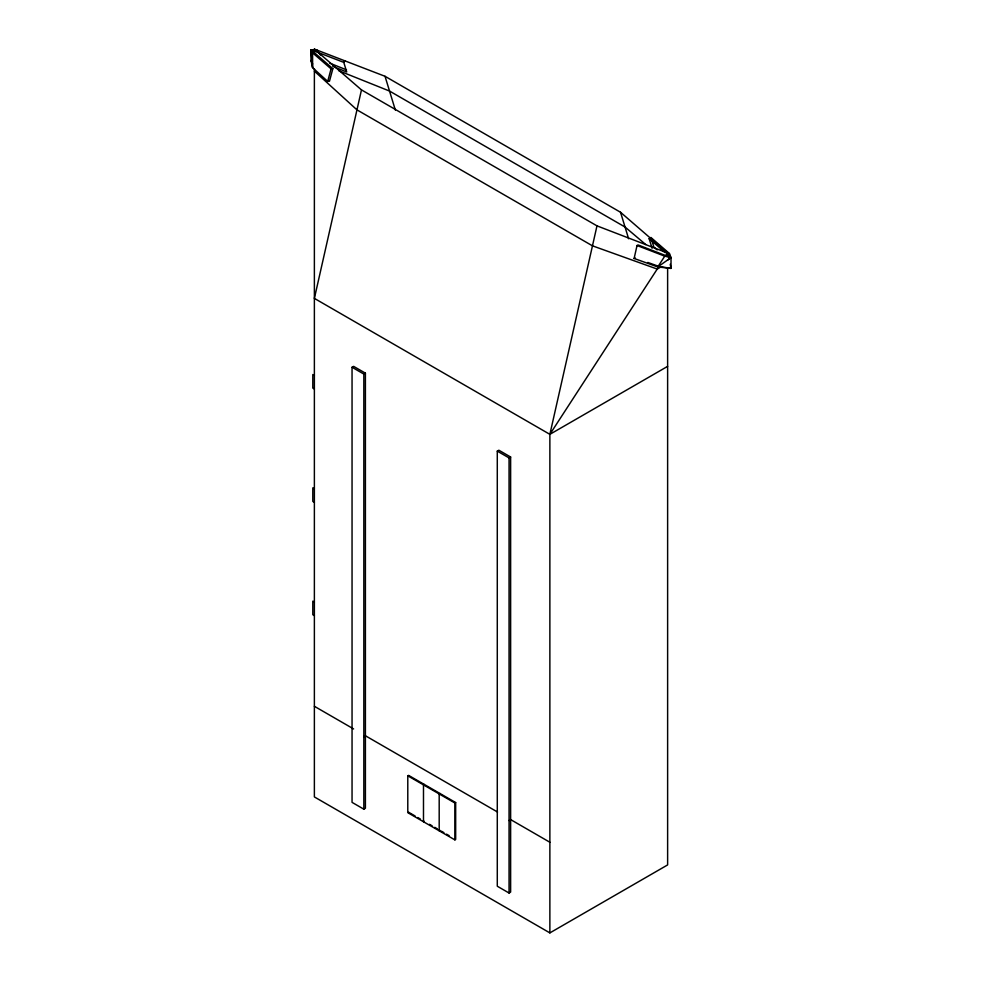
<?xml version="1.0" encoding="UTF-8"?>
<svg xmlns="http://www.w3.org/2000/svg" width="982" height="982" viewBox="0 0 982 982"><rect width="100%" height="100%" fill="white"/><g stroke="black" fill="none" stroke-linecap="round" stroke-linejoin="round"><path stroke-width="1.47" d="M317.247 50.168L310.987 49.751L312.595 52.856L314.375 52.684L314.375 49.1L361.474 89.89L314.375 298.381L549.871 434.339L667.625 366.36M667.625 267.62L667.625 864.921L549.871 932.9L549.871 434.339L596.982 225.86L361.474 89.89M634.114 258.462L637.036 245.5L638.226 244.997L671.013 257.615L671.013 268.393L657.756 266.944L634.114 258.462L635.293 257.947M327.706 81.408L331.069 68.863L312.595 52.856L312.595 67.672L327.706 81.408L329.473 81.236L332.849 68.691L310.987 49.751L310.987 60.528L312.595 67.672L310.987 49.751L314.792 51.224M549.871 434.339L658.934 266.429L657.756 266.944L664.753 256.167L669.405 253.491L671.013 257.615L667.392 260.267M665.931 255.664L667.625 253.049L620.526 212.259L385.018 76.289L314.375 49.1L316.069 51.715L343.774 62.369L346.707 71.956L332.8 66.383M343.774 62.369L344.964 60.835M657.756 266.944L671.013 257.615L667.625 254.682L667.625 253.049L596.982 225.86M652.085 248.262L649.151 238.687L650.931 237.484L669.405 253.491L669.405 256.179M352.047 367.268L353.618 366.36L365.402 373.16L365.402 808.26L363.831 809.168L352.047 802.368L352.047 367.268L363.831 374.068L365.402 373.16M661.132 266.822L657.228 269.068L592.465 245.831L356.957 109.861L314.375 71.121M497.285 451.119L498.856 450.21L510.628 457.011L510.628 892.11L509.057 893.019L497.285 886.218L497.285 451.119L509.057 457.919L510.628 457.011M363.831 736.647L365.402 735.751L497.53 812.028M407.788 775.817L408.573 775.363L455.673 802.552L455.673 839.426L454.887 839.88L407.788 812.679L407.788 775.817L454.887 803.006L455.673 802.552M424.273 784.434L423.488 784.888L423.488 821.75L424.273 821.296M439.973 793.493L439.187 793.947L439.187 830.809L439.973 830.355M509.057 820.498L510.628 819.589L549.871 842.249M331.069 68.863L332.849 68.691M660.444 266.674L671.013 268.393L670.215 264.305M671.013 257.615L664.753 256.167L637.036 245.5M647.813 262.44L657.547 265.938M329.805 63.179L346.499 69.857M338.851 70.753L389.535 91.056L625.043 227.026L645.763 244.555M314.375 375.431L312.804 374.523L312.804 388.111L314.375 389.019M314.375 488.729L312.804 487.833L312.804 501.421L314.375 502.33M314.375 602.04L312.804 601.131L312.804 614.732L314.375 615.64M314.375 706.291L353.618 728.951M408.573 812.224L415.116 816.005M417.731 817.515L420.345 819.025M429.502 824.315L432.129 825.825M434.744 827.335L437.358 828.845M441.286 831.116L443.901 832.626M446.515 834.135L449.13 835.645M549.871 932.9L314.375 796.93L314.375 68.703M657.191 249.882L653.852 247.059L651.348 238.859M649.151 238.687L665.317 252.681M318.806 52.574L320.353 54.967M310.987 60.528L312.681 64.014M620.526 212.259L628.627 238.761M385.018 76.289L395.365 110.119M310.987 49.751L311.834 54.194M509.057 457.919L509.057 893.019M454.887 803.006L454.887 839.88M363.831 374.068L363.831 809.168"/></g></svg>
